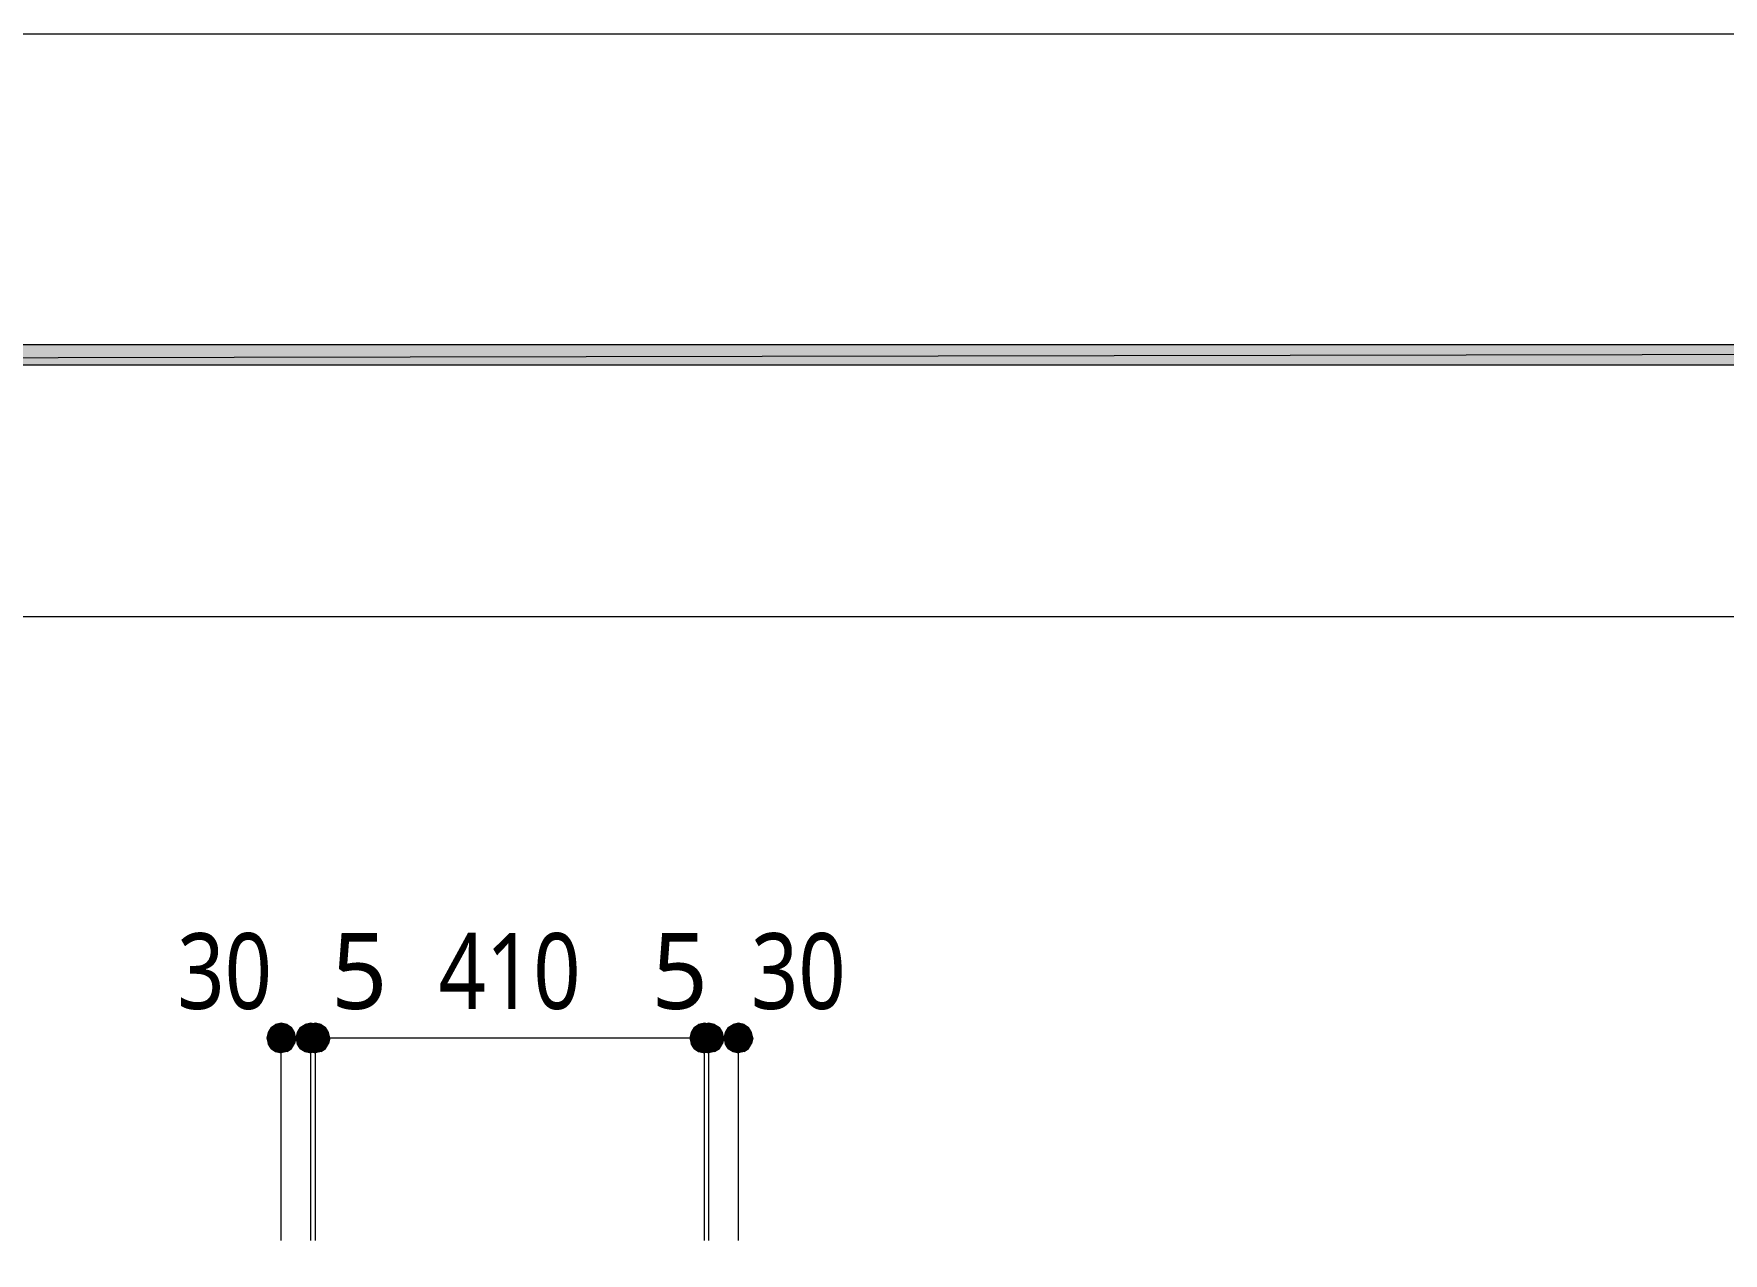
# Model space of a CAD drawing. Header units: millimetres. Extents: x 0 to 420, y 0 to 297.
# Drawn here: x 152 to 209.9, y 255.2 to 297 of the extents above; entities that cross this region are included whole.
import ezdxf
from ezdxf.enums import TextEntityAlignment as Align

# ---------------------------------------------------------------- set-up
doc = ezdxf.new("R2010")
doc.units = ezdxf.units.MM
doc.styles.add('kst32b', font='NotoSansJP-Variable.ttf')

msp = doc.modelspace()

# ---------------------------------------------------------------- hatches: boundary and pattern name
h = msp.add_hatch(color=7)
h.paths.add_polyline_path([(394.166, 285.623), (394.166, 286.321), (26.183, 285.623), (394.166, 285.623)])
h.paths.add_polyline_path([(394.166, 286.321), (26.183, 285.623), (26.183, 286.321), (394.166, 286.321)])
h = msp.add_hatch(color=7)
h.paths.add_polyline_path([(160.507, 263.059), (160.316, 263.017), (160.507, 262.551), (160.507, 263.059)])
h.paths.add_polyline_path([(160.316, 263.017), (160.507, 262.551), (160.168, 262.911), (160.316, 263.017)])
h.paths.add_polyline_path([(160.507, 262.551), (160.168, 262.911), (160.062, 262.742), (160.507, 262.551)])
h = msp.add_hatch(color=7)
h.paths.add_polyline_path([(160.972, 262.742), (160.867, 262.911), (160.507, 262.551), (160.972, 262.742)])
h.paths.add_polyline_path([(160.867, 262.911), (160.507, 262.551), (160.719, 263.017), (160.867, 262.911)])
h.paths.add_polyline_path([(160.507, 262.551), (160.719, 263.017), (160.507, 263.059), (160.507, 262.551)])
h = msp.add_hatch(color=7)
h.paths.add_polyline_path([(161.523, 263.059), (161.332, 263.017), (161.523, 262.551), (161.523, 263.059)])
h.paths.add_polyline_path([(161.332, 263.017), (161.523, 262.551), (161.163, 262.911), (161.332, 263.017)])
h.paths.add_polyline_path([(161.523, 262.551), (161.163, 262.911), (161.057, 262.742), (161.523, 262.551)])
h = msp.add_hatch(color=7)
h.paths.add_polyline_path([(161.692, 263.059), (161.502, 263.017), (161.692, 262.551), (161.692, 263.059)])
h.paths.add_polyline_path([(161.502, 263.017), (161.692, 262.551), (161.332, 262.911), (161.502, 263.017)])
h.paths.add_polyline_path([(161.692, 262.551), (161.332, 262.911), (161.227, 262.742), (161.692, 262.551)])
h = msp.add_hatch(color=7)
h.paths.add_polyline_path([(161.988, 262.742), (161.862, 262.911), (161.523, 262.551), (161.988, 262.742)])
h.paths.add_polyline_path([(161.862, 262.911), (161.523, 262.551), (161.713, 263.017), (161.862, 262.911)])
h.paths.add_polyline_path([(161.523, 262.551), (161.713, 263.017), (161.523, 263.059), (161.523, 262.551)])
h = msp.add_hatch(color=7)
h.paths.add_polyline_path([(162.137, 262.742), (162.031, 262.911), (161.692, 262.551), (162.137, 262.742)])
h.paths.add_polyline_path([(162.031, 262.911), (161.692, 262.551), (161.883, 263.017), (162.031, 262.911)])
h.paths.add_polyline_path([(161.692, 262.551), (161.883, 263.017), (161.692, 263.059), (161.692, 262.551)])
h = msp.add_hatch(color=7)
h.paths.add_polyline_path([(175.027, 263.059), (174.816, 263.017), (175.027, 262.551), (175.027, 263.059)])
h.paths.add_polyline_path([(174.816, 263.017), (175.027, 262.551), (174.667, 262.911), (174.816, 263.017)])
h.paths.add_polyline_path([(175.027, 262.551), (174.667, 262.911), (174.562, 262.742), (175.027, 262.551)])
h = msp.add_hatch(color=7)
h.paths.add_polyline_path([(175.175, 263.059), (174.985, 263.017), (175.175, 262.551), (175.175, 263.059)])
h.paths.add_polyline_path([(174.985, 263.017), (175.175, 262.551), (174.837, 262.911), (174.985, 263.017)])
h.paths.add_polyline_path([(175.175, 262.551), (174.837, 262.911), (174.731, 262.742), (175.175, 262.551)])
h = msp.add_hatch(color=7)
h.paths.add_polyline_path([(175.472, 262.742), (175.366, 262.911), (175.027, 262.551), (175.472, 262.742)])
h.paths.add_polyline_path([(175.366, 262.911), (175.027, 262.551), (175.218, 263.017), (175.366, 262.911)])
h.paths.add_polyline_path([(175.027, 262.551), (175.218, 263.017), (175.027, 263.059), (175.027, 262.551)])
h = msp.add_hatch(color=7)
h.paths.add_polyline_path([(175.641, 262.742), (175.535, 262.911), (175.175, 262.551), (175.641, 262.742)])
h.paths.add_polyline_path([(175.535, 262.911), (175.175, 262.551), (175.366, 263.017), (175.535, 262.911)])
h.paths.add_polyline_path([(175.175, 262.551), (175.366, 263.017), (175.175, 263.059), (175.175, 262.551)])
h = msp.add_hatch(color=7)
h.paths.add_polyline_path([(176.191, 263.059), (176.001, 263.017), (176.191, 262.551), (176.191, 263.059)])
h.paths.add_polyline_path([(176.001, 263.017), (176.191, 262.551), (175.832, 262.911), (176.001, 263.017)])
h.paths.add_polyline_path([(176.191, 262.551), (175.832, 262.911), (175.726, 262.742), (176.191, 262.551)])
h = msp.add_hatch(color=7)
h.paths.add_polyline_path([(176.636, 262.742), (176.53, 262.911), (176.191, 262.551), (176.636, 262.742)])
h.paths.add_polyline_path([(176.53, 262.911), (176.191, 262.551), (176.382, 263.017), (176.53, 262.911)])
h.paths.add_polyline_path([(176.191, 262.551), (176.382, 263.017), (176.191, 263.059), (176.191, 262.551)])
for points in [[(160.062, 262.742), (160.02, 262.551), (160.507, 262.551), (160.062, 262.742)], [(161.057, 262.742), (161.015, 262.551), (161.523, 262.551), (161.057, 262.742)], [(161.227, 262.742), (161.184, 262.551), (161.692, 262.551), (161.227, 262.742)], [(174.562, 262.742), (174.519, 262.551), (175.027, 262.551), (174.562, 262.742)], [(174.731, 262.742), (174.688, 262.551), (175.175, 262.551), (174.731, 262.742)], [(175.726, 262.742), (175.683, 262.551), (176.191, 262.551), (175.726, 262.742)]]:
    msp.add_hatch(color=7).paths.add_polyline_path(points)
h = msp.add_hatch(color=7)
h.paths.add_polyline_path([(160.02, 262.551), (160.062, 262.361), (160.507, 262.551), (160.02, 262.551)])
h.paths.add_polyline_path([(160.062, 262.361), (160.507, 262.551), (160.168, 262.191), (160.062, 262.361)])
h.paths.add_polyline_path([(160.507, 262.551), (160.168, 262.191), (160.316, 262.086), (160.507, 262.551)])
h = msp.add_hatch(color=7)
h.paths.add_polyline_path([(160.316, 262.086), (160.507, 262.043), (160.507, 262.551), (160.316, 262.086)])
h.paths.add_polyline_path([(160.507, 262.043), (160.507, 262.551), (160.719, 262.086), (160.507, 262.043)])
h.paths.add_polyline_path([(160.507, 262.551), (160.719, 262.086), (160.867, 262.191), (160.507, 262.551)])
h = msp.add_hatch(color=7)
h.paths.add_polyline_path([(160.867, 262.191), (160.972, 262.361), (160.507, 262.551), (160.867, 262.191)])
h.paths.add_polyline_path([(160.972, 262.361), (160.507, 262.551), (161.015, 262.551), (160.972, 262.361)])
h.paths.add_polyline_path([(160.507, 262.551), (161.015, 262.551), (160.972, 262.742), (160.507, 262.551)])
h = msp.add_hatch(color=7)
h.paths.add_polyline_path([(161.015, 262.551), (161.057, 262.361), (161.523, 262.551), (161.015, 262.551)])
h.paths.add_polyline_path([(161.057, 262.361), (161.523, 262.551), (161.163, 262.191), (161.057, 262.361)])
h.paths.add_polyline_path([(161.523, 262.551), (161.163, 262.191), (161.332, 262.086), (161.523, 262.551)])
h = msp.add_hatch(color=7)
h.paths.add_polyline_path([(161.184, 262.551), (161.227, 262.361), (161.692, 262.551), (161.184, 262.551)])
h.paths.add_polyline_path([(161.227, 262.361), (161.692, 262.551), (161.332, 262.191), (161.227, 262.361)])
h.paths.add_polyline_path([(161.692, 262.551), (161.332, 262.191), (161.502, 262.086), (161.692, 262.551)])
h = msp.add_hatch(color=7)
h.paths.add_polyline_path([(161.332, 262.086), (161.523, 262.043), (161.523, 262.551), (161.332, 262.086)])
h.paths.add_polyline_path([(161.523, 262.043), (161.523, 262.551), (161.713, 262.086), (161.523, 262.043)])
h.paths.add_polyline_path([(161.523, 262.551), (161.713, 262.086), (161.862, 262.191), (161.523, 262.551)])
h = msp.add_hatch(color=7)
h.paths.add_polyline_path([(161.502, 262.086), (161.692, 262.043), (161.692, 262.551), (161.502, 262.086)])
h.paths.add_polyline_path([(161.692, 262.043), (161.692, 262.551), (161.883, 262.086), (161.692, 262.043)])
h.paths.add_polyline_path([(161.692, 262.551), (161.883, 262.086), (162.031, 262.191), (161.692, 262.551)])
h = msp.add_hatch(color=7)
h.paths.add_polyline_path([(161.862, 262.191), (161.988, 262.361), (161.523, 262.551), (161.862, 262.191)])
h.paths.add_polyline_path([(161.988, 262.361), (161.523, 262.551), (162.01, 262.551), (161.988, 262.361)])
h.paths.add_polyline_path([(161.523, 262.551), (162.01, 262.551), (161.988, 262.742), (161.523, 262.551)])
h = msp.add_hatch(color=7)
h.paths.add_polyline_path([(162.031, 262.191), (162.137, 262.361), (161.692, 262.551), (162.031, 262.191)])
h.paths.add_polyline_path([(162.137, 262.361), (161.692, 262.551), (162.179, 262.551), (162.137, 262.361)])
h.paths.add_polyline_path([(161.692, 262.551), (162.179, 262.551), (162.137, 262.742), (161.692, 262.551)])
h = msp.add_hatch(color=7)
h.paths.add_polyline_path([(174.519, 262.551), (174.562, 262.361), (175.027, 262.551), (174.519, 262.551)])
h.paths.add_polyline_path([(174.562, 262.361), (175.027, 262.551), (174.667, 262.191), (174.562, 262.361)])
h.paths.add_polyline_path([(175.027, 262.551), (174.667, 262.191), (174.816, 262.086), (175.027, 262.551)])
h = msp.add_hatch(color=7)
h.paths.add_polyline_path([(174.688, 262.551), (174.731, 262.361), (175.175, 262.551), (174.688, 262.551)])
h.paths.add_polyline_path([(174.731, 262.361), (175.175, 262.551), (174.837, 262.191), (174.731, 262.361)])
h.paths.add_polyline_path([(175.175, 262.551), (174.837, 262.191), (174.985, 262.086), (175.175, 262.551)])
h = msp.add_hatch(color=7)
h.paths.add_polyline_path([(174.816, 262.086), (175.027, 262.043), (175.027, 262.551), (174.816, 262.086)])
h.paths.add_polyline_path([(175.027, 262.043), (175.027, 262.551), (175.218, 262.086), (175.027, 262.043)])
h.paths.add_polyline_path([(175.027, 262.551), (175.218, 262.086), (175.366, 262.191), (175.027, 262.551)])
h = msp.add_hatch(color=7)
h.paths.add_polyline_path([(174.985, 262.086), (175.175, 262.043), (175.175, 262.551), (174.985, 262.086)])
h.paths.add_polyline_path([(175.175, 262.043), (175.175, 262.551), (175.366, 262.086), (175.175, 262.043)])
h.paths.add_polyline_path([(175.175, 262.551), (175.366, 262.086), (175.535, 262.191), (175.175, 262.551)])
h = msp.add_hatch(color=7)
h.paths.add_polyline_path([(175.366, 262.191), (175.472, 262.361), (175.027, 262.551), (175.366, 262.191)])
h.paths.add_polyline_path([(175.472, 262.361), (175.027, 262.551), (175.514, 262.551), (175.472, 262.361)])
h.paths.add_polyline_path([(175.027, 262.551), (175.514, 262.551), (175.472, 262.742), (175.027, 262.551)])
h = msp.add_hatch(color=7)
h.paths.add_polyline_path([(175.535, 262.191), (175.641, 262.361), (175.175, 262.551), (175.535, 262.191)])
h.paths.add_polyline_path([(175.641, 262.361), (175.175, 262.551), (175.683, 262.551), (175.641, 262.361)])
h.paths.add_polyline_path([(175.175, 262.551), (175.683, 262.551), (175.641, 262.742), (175.175, 262.551)])
h = msp.add_hatch(color=7)
h.paths.add_polyline_path([(175.683, 262.551), (175.726, 262.361), (176.191, 262.551), (175.683, 262.551)])
h.paths.add_polyline_path([(175.726, 262.361), (176.191, 262.551), (175.832, 262.191), (175.726, 262.361)])
h.paths.add_polyline_path([(176.191, 262.551), (175.832, 262.191), (176.001, 262.086), (176.191, 262.551)])
h = msp.add_hatch(color=7)
h.paths.add_polyline_path([(176.001, 262.086), (176.191, 262.043), (176.191, 262.551), (176.001, 262.086)])
h.paths.add_polyline_path([(176.191, 262.043), (176.191, 262.551), (176.382, 262.086), (176.191, 262.043)])
h.paths.add_polyline_path([(176.191, 262.551), (176.382, 262.086), (176.53, 262.191), (176.191, 262.551)])
h = msp.add_hatch(color=7)
h.paths.add_polyline_path([(176.53, 262.191), (176.636, 262.361), (176.191, 262.551), (176.53, 262.191)])
h.paths.add_polyline_path([(176.636, 262.361), (176.191, 262.551), (176.678, 262.551), (176.636, 262.361)])
h.paths.add_polyline_path([(176.191, 262.551), (176.678, 262.551), (176.636, 262.742), (176.191, 262.551)])

# ---------------------------------------------------------------- linework, layer by layer
at = {"lineweight": 13}
msp.add_lwpolyline([(0.191, 0), (0.191, 296.968), (420.158, 296.968), (420.158, 0)], close=True, dxfattribs=at)
at = {"lineweight": 0}
for points in [[(394.166, 285.623), (394.166, 286.321), (26.183, 285.623)], [(394.166, 286.321), (26.183, 285.623), (26.183, 286.321)], [(160.507, 262.551), (160.168, 262.911), (160.062, 262.742)], [(160.316, 263.017), (160.507, 262.551), (160.168, 262.911)], [(160.507, 263.059), (160.316, 263.017), (160.507, 262.551)], [(160.507, 262.551), (160.719, 263.017), (160.507, 263.059)], [(160.867, 262.911), (160.507, 262.551), (160.719, 263.017)], [(160.972, 262.742), (160.867, 262.911), (160.507, 262.551)], [(161.523, 262.551), (161.163, 262.911), (161.057, 262.742)], [(161.332, 263.017), (161.523, 262.551), (161.163, 262.911)], [(161.692, 262.551), (161.332, 262.911), (161.227, 262.742)], [(161.523, 263.059), (161.332, 263.017), (161.523, 262.551)], [(161.502, 263.017), (161.692, 262.551), (161.332, 262.911)], [(161.692, 263.059), (161.502, 263.017), (161.692, 262.551)], [(161.523, 262.551), (161.713, 263.017), (161.523, 263.059)], [(161.862, 262.911), (161.523, 262.551), (161.713, 263.017)], [(161.988, 262.742), (161.862, 262.911), (161.523, 262.551)], [(161.692, 262.551), (161.883, 263.017), (161.692, 263.059)], [(162.031, 262.911), (161.692, 262.551), (161.883, 263.017)], [(162.137, 262.742), (162.031, 262.911), (161.692, 262.551)], [(175.027, 262.551), (174.667, 262.911), (174.562, 262.742)], [(174.816, 263.017), (175.027, 262.551), (174.667, 262.911)], [(175.175, 262.551), (174.837, 262.911), (174.731, 262.742)], [(175.027, 263.059), (174.816, 263.017), (175.027, 262.551)], [(174.985, 263.017), (175.175, 262.551), (174.837, 262.911)], [(175.175, 263.059), (174.985, 263.017), (175.175, 262.551)], [(175.027, 262.551), (175.218, 263.017), (175.027, 263.059)], [(175.366, 262.911), (175.027, 262.551), (175.218, 263.017)], [(175.472, 262.742), (175.366, 262.911), (175.027, 262.551)], [(175.175, 262.551), (175.366, 263.017), (175.175, 263.059)], [(175.535, 262.911), (175.175, 262.551), (175.366, 263.017)], [(175.641, 262.742), (175.535, 262.911), (175.175, 262.551)], [(176.191, 262.551), (175.832, 262.911), (175.726, 262.742)], [(176.001, 263.017), (176.191, 262.551), (175.832, 262.911)], [(176.191, 263.059), (176.001, 263.017), (176.191, 262.551)], [(176.191, 262.551), (176.382, 263.017), (176.191, 263.059)], [(176.53, 262.911), (176.191, 262.551), (176.382, 263.017)], [(176.636, 262.742), (176.53, 262.911), (176.191, 262.551)], [(160.062, 262.742), (160.02, 262.551), (160.507, 262.551)], [(160.02, 262.551), (160.062, 262.361), (160.507, 262.551)], [(160.062, 262.361), (160.507, 262.551), (160.168, 262.191)], [(160.507, 262.551), (160.168, 262.191), (160.316, 262.086)], [(160.316, 262.086), (160.507, 262.043), (160.507, 262.551)], [(160.507, 262.551), (161.015, 262.551), (160.972, 262.742)], [(160.507, 262.043), (160.507, 262.551), (160.719, 262.086)], [(160.507, 262.551), (160.719, 262.086), (160.867, 262.191)], [(160.867, 262.191), (160.972, 262.361), (160.507, 262.551)], [(160.972, 262.361), (160.507, 262.551), (161.015, 262.551)], [(161.057, 262.742), (161.015, 262.551), (161.523, 262.551)], [(161.015, 262.551), (161.057, 262.361), (161.523, 262.551)], [(161.057, 262.361), (161.523, 262.551), (161.163, 262.191)], [(161.523, 262.551), (161.163, 262.191), (161.332, 262.086)], [(161.227, 262.742), (161.184, 262.551), (161.692, 262.551)], [(161.184, 262.551), (161.227, 262.361), (161.692, 262.551)], [(161.227, 262.361), (161.692, 262.551), (161.332, 262.191)], [(161.692, 262.551), (161.332, 262.191), (161.502, 262.086)], [(161.332, 262.086), (161.523, 262.043), (161.523, 262.551)], [(161.502, 262.086), (161.692, 262.043), (161.692, 262.551)], [(161.523, 262.551), (162.01, 262.551), (161.988, 262.742)], [(161.523, 262.043), (161.523, 262.551), (161.713, 262.086)], [(161.523, 262.551), (161.713, 262.086), (161.862, 262.191)], [(161.862, 262.191), (161.988, 262.361), (161.523, 262.551)], [(161.988, 262.361), (161.523, 262.551), (162.01, 262.551)], [(161.692, 262.551), (162.179, 262.551), (162.137, 262.742)], [(161.692, 262.043), (161.692, 262.551), (161.883, 262.086)], [(161.692, 262.551), (161.883, 262.086), (162.031, 262.191)], [(162.031, 262.191), (162.137, 262.361), (161.692, 262.551)], [(162.137, 262.361), (161.692, 262.551), (162.179, 262.551)], [(174.562, 262.742), (174.519, 262.551), (175.027, 262.551)], [(174.519, 262.551), (174.562, 262.361), (175.027, 262.551)], [(174.562, 262.361), (175.027, 262.551), (174.667, 262.191)], [(175.027, 262.551), (174.667, 262.191), (174.816, 262.086)], [(174.731, 262.742), (174.688, 262.551), (175.175, 262.551)], [(174.688, 262.551), (174.731, 262.361), (175.175, 262.551)], [(174.731, 262.361), (175.175, 262.551), (174.837, 262.191)], [(174.816, 262.086), (175.027, 262.043), (175.027, 262.551)], [(175.175, 262.551), (174.837, 262.191), (174.985, 262.086)], [(174.985, 262.086), (175.175, 262.043), (175.175, 262.551)], [(175.027, 262.551), (175.514, 262.551), (175.472, 262.742)], [(175.027, 262.043), (175.027, 262.551), (175.218, 262.086)], [(175.027, 262.551), (175.218, 262.086), (175.366, 262.191)], [(175.366, 262.191), (175.472, 262.361), (175.027, 262.551)], [(175.472, 262.361), (175.027, 262.551), (175.514, 262.551)], [(175.175, 262.551), (175.683, 262.551), (175.641, 262.742)], [(175.175, 262.043), (175.175, 262.551), (175.366, 262.086)], [(175.175, 262.551), (175.366, 262.086), (175.535, 262.191)], [(175.535, 262.191), (175.641, 262.361), (175.175, 262.551)], [(175.641, 262.361), (175.175, 262.551), (175.683, 262.551)], [(175.726, 262.742), (175.683, 262.551), (176.191, 262.551)], [(175.683, 262.551), (175.726, 262.361), (176.191, 262.551)], [(175.726, 262.361), (176.191, 262.551), (175.832, 262.191)], [(176.191, 262.551), (175.832, 262.191), (176.001, 262.086)], [(176.001, 262.086), (176.191, 262.043), (176.191, 262.551)], [(176.191, 262.551), (176.678, 262.551), (176.636, 262.742)], [(176.191, 262.043), (176.191, 262.551), (176.382, 262.086)], [(176.191, 262.551), (176.382, 262.086), (176.53, 262.191)], [(176.53, 262.191), (176.636, 262.361), (176.191, 262.551)], [(176.636, 262.361), (176.191, 262.551), (176.678, 262.551)]]:
    msp.add_lwpolyline(points, close=True, dxfattribs=at)
at = {"lineweight": 13}
for points in [[(394.166, 276.987), (26.183, 276.987)], [(160.507, 255.609), (160.507, 262.551)], [(160.507, 262.551), (161.523, 262.551), (161.692, 262.551), (175.027, 262.551), (175.175, 262.551), (176.191, 262.551)], [(161.523, 255.609), (161.523, 262.551)], [(161.692, 255.609), (161.692, 262.551)], [(175.027, 255.609), (175.027, 262.551)], [(175.175, 255.609), (175.175, 262.551)], [(176.191, 255.609), (176.191, 262.551)]]:
    msp.add_lwpolyline(points, dxfattribs=at)

# ---------------------------------------------------------------- texts
at = {"style": 'kst32b'}
for s, p, p2 in [('30', (156.951, 263.546), (160.199, 263.546)), ('410', (165.904, 263.546), (170.777, 263.546)), ('30', (176.615, 263.546), (179.863, 263.546))]:
    msp.add_text(s, height=2.5989, dxfattribs=at).set_placement(p, p2, align=Align.FIT)
for p in [(162.221, 263.546), (173.207, 263.546)]:
    msp.add_text('5', height=2.599, dxfattribs=at).set_placement(p)

doc.saveas('drawing.dxf')
